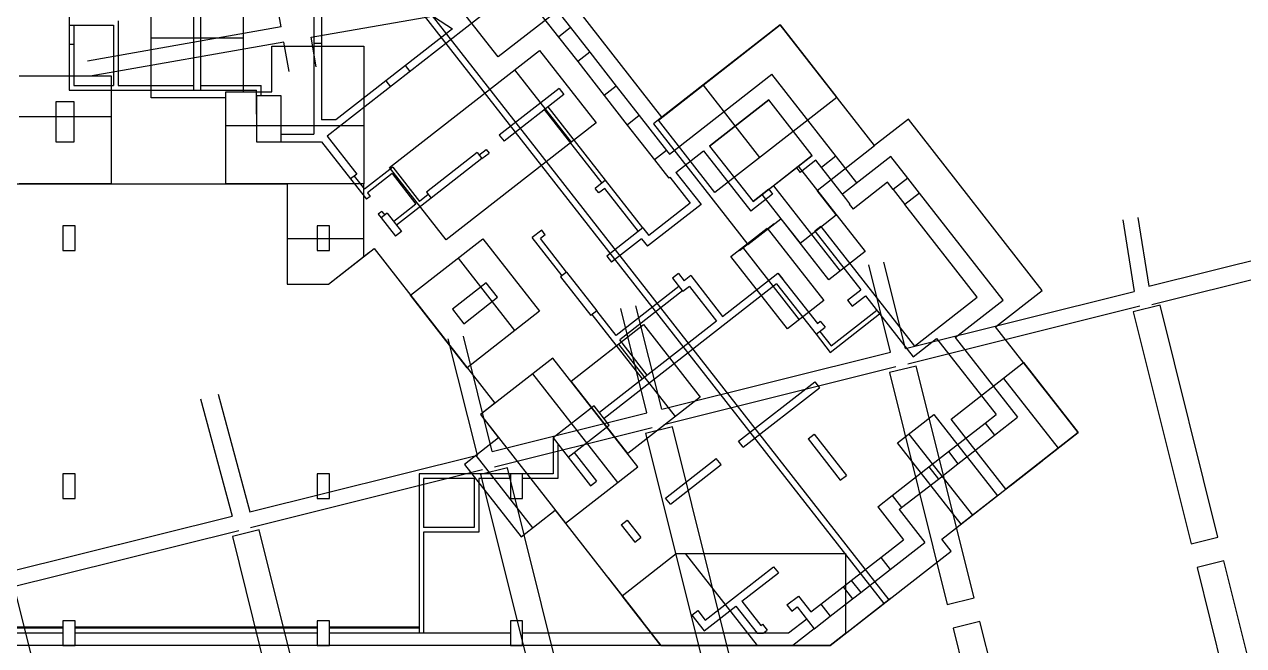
# Model space of a CAD drawing. Header units: metres. Extents: x -681087 to 1033303, y 74272 to 2630761.
# Drawn here: x 174675 to 214460, y 2305004 to 2325289 of the extents above; entities that cross this region are included whole.
import ezdxf

# ---------------------------------------------------------------- set-up
doc = ezdxf.new("R2010")
doc.units = ezdxf.units.M
for name, color, linetype in [('SKELETON_CLEAN', 7, 'Continuous'), ('SKELETON_ISOLATED', 1, 'Continuous'), ('SKELETON_ORIGINAL', 8, 'Continuous')]:
    doc.layers.add(name, color=color, linetype=linetype)

msp = doc.modelspace()

# ---------------------------------------------------------------- linework, layer by layer
at = {"layer": 'SKELETON_CLEAN'}
for p, q in [((183055, 2325204), (181718, 2332787)), ((184123, 2329958), (184123, 2321708)), ((176138, 2328588), (176138, 2323138)), ((184373, 2327919), (184373, 2322175)), ((184373, 2327919), (188641, 2325147)), ((193685, 2326994), (190139, 2324224)), ((190812, 2326527), (184551, 2321635)), ((190139, 2324224), (188292, 2326588)), ((178813, 2322888), (178813, 2325888)), ((181813, 2325888), (181813, 2323083)), ((184029, 2324868), (191218, 2326136)), ((191151, 2326093), (191779, 2325289)), ((180188, 2325638), (180188, 2323138)), ((180438, 2323138), (180438, 2325638)), ((192173, 2325597), (192496, 2325184)), ((195481, 2322256), (192766, 2325731)), ((176138, 2325258), (177588, 2325258)), ((176288, 2325258), (176288, 2323288)), ((183055, 2325204), (176735, 2324090)), ((177588, 2325258), (177588, 2323288)), ((177738, 2325408), (177738, 2323288)), ((188641, 2325147), (184836, 2322175)), ((191779, 2325289), (192102, 2324876)), ((192496, 2325184), (192102, 2324876)), ((192496, 2325184), (193124, 2324380)), ((195362, 2322163), (199339, 2325269)), ((199339, 2325269), (195481, 2322256)), ((183142, 2324712), (176821, 2323597)), ((183312, 2323750), (183142, 2324712)), ((184198, 2323906), (184029, 2324868)), ((192102, 2324876), (192730, 2324072)), ((182748, 2323083), (182748, 2324583)), ((182748, 2324583), (185748, 2324583)), ((185748, 2324583), (185748, 2320083)), ((186592, 2320615), (191485, 2324438)), ((191485, 2324438), (193332, 2322074)), ((193124, 2324380), (192730, 2324072)), ((193124, 2324380), (193989, 2323273)), ((192730, 2324072), (193595, 2322965)), ((174503, 2323608), (177503, 2323608)), ((177503, 2323608), (177503, 2320083)), ((195725, 2321050), (199070, 2323664)), ((201841, 2320118), (199070, 2323664)), ((176138, 2323138), (180223, 2323138)), ((176288, 2323288), (177588, 2323288)), ((177738, 2323288), (180188, 2323288)), ((180188, 2323138), (180438, 2323138)), ((180403, 2323138), (182253, 2323138)), ((180438, 2323288), (182403, 2323288)), ((181248, 2323083), (182748, 2323083)), ((181248, 2320083), (181248, 2323083)), ((182253, 2322358), (182253, 2323138)), ((182403, 2322958), (182403, 2323288)), ((192127, 2323195), (190173, 2321668)), ((192127, 2323195), (192281, 2322998)), ((193989, 2323273), (193595, 2322965)), ((193989, 2323273), (194740, 2322311)), ((176303, 2322758), (175703, 2322758)), ((175703, 2322758), (175703, 2321458)), ((176303, 2321458), (176303, 2322758)), ((181248, 2322888), (178813, 2322888)), ((183053, 2322958), (182253, 2322958)), ((182253, 2322958), (182253, 2321458)), ((183053, 2321458), (183053, 2322958)), ((192281, 2322998), (190327, 2321471)), ((193595, 2322965), (194346, 2322003)), ((197036, 2321313), (198967, 2322822)), ((201186, 2322905), (197209, 2319799)), ((200383, 2321009), (198967, 2322822)), ((193643, 2320198), (191769, 2322598)), ((194740, 2322311), (194346, 2322003)), ((194740, 2322311), (195633, 2321169)), ((184836, 2322175), (184373, 2322175)), ((193332, 2322074), (188439, 2318251)), ((194346, 2322003), (195239, 2320861)), ((195481, 2322256), (195201, 2322037)), ((195201, 2322037), (198280, 2318097)), ((197209, 2319799), (195362, 2322163)), ((203520, 2322191), (202417, 2321329)), ((207890, 2316598), (203520, 2322191)), ((183053, 2321708), (184123, 2321708)), ((184551, 2321635), (185518, 2320398)), ((190173, 2321668), (190327, 2321471)), ((175703, 2321458), (176303, 2321458)), ((182253, 2321458), (183053, 2321458)), ((183053, 2321458), (184373, 2321458)), ((184373, 2321458), (185321, 2320244)), ((189448, 2321102), (187793, 2319809)), ((189448, 2321102), (189602, 2320905)), ((189509, 2321023), (189746, 2321208)), ((189602, 2320905), (189838, 2321089)), ((189746, 2321208), (189838, 2321089)), ((195633, 2321169), (195239, 2320861)), ((195633, 2321169), (195725, 2321050)), ((195937, 2320454), (196839, 2321159)), ((196839, 2321159), (198378, 2319189)), ((197036, 2321313), (198452, 2319501)), ((200545, 2319867), (202417, 2321329)), ((189602, 2320905), (187947, 2319612)), ((195239, 2320861), (195700, 2320270)), ((198452, 2319501), (200383, 2321009)), ((200383, 2321009), (199867, 2320606)), ((200506, 2320852), (199990, 2320448)), ((201485, 2319599), (200506, 2320852)), ((202944, 2320980), (201368, 2319748)), ((203498, 2320271), (202944, 2320980)), ((185518, 2320398), (185321, 2320244)), ((185439, 2320336), (185775, 2319907)), ((186697, 2320627), (185775, 2319907)), ((186671, 2320417), (185867, 2319789)), ((188439, 2318251), (186592, 2320615)), ((186671, 2320417), (187453, 2319416)), ((186697, 2320627), (187571, 2319508)), ((195700, 2320270), (195740, 2320301)), ((195740, 2320301), (196405, 2319450)), ((195937, 2320454), (196756, 2319406)), ((198748, 2319732), (199930, 2320655)), ((199867, 2320606), (199990, 2320448)), ((199930, 2320655), (202107, 2317869)), ((171098, 2320083), (183251, 2320083)), ((177503, 2320083), (174503, 2320083)), ((185748, 2320083), (181248, 2320083)), ((183251, 2320083), (183251, 2316808)), ((185748, 2320083), (183251, 2320083)), ((185321, 2320244), (185841, 2319578)), ((185748, 2317706), (185748, 2320083)), ((193643, 2320198), (193305, 2319933)), ((193422, 2319784), (193305, 2319933)), ((193611, 2319931), (193422, 2319784)), ((194710, 2318525), (193611, 2319931)), ((194859, 2318642), (193643, 2320198)), ((198968, 2319904), (198452, 2319501)), ((198968, 2319904), (199091, 2319747)), ((202840, 2320138), (201714, 2319257)), ((203025, 2319901), (202840, 2320138)), ((203498, 2320271), (203025, 2319901)), ((203025, 2319901), (203407, 2319413)), ((203880, 2319782), (203498, 2320271)), ((185959, 2319671), (185841, 2319578)), ((185867, 2319789), (185959, 2319671)), ((187947, 2319612), (186820, 2318731)), ((187855, 2319730), (187571, 2319508)), ((187793, 2319809), (187947, 2319612)), ((199091, 2319747), (198378, 2319189)), ((200925, 2316945), (198748, 2319732)), ((201168, 2319071), (200545, 2319867)), ((201614, 2319433), (201485, 2319599)), ((203880, 2319782), (203407, 2319413)), ((206613, 2316283), (203880, 2319782)), ((186341, 2319182), (186223, 2319090)), ((186515, 2319121), (186318, 2318967)), ((186341, 2319182), (186437, 2319060)), ((186515, 2319121), (186983, 2318523)), ((187453, 2319416), (186728, 2318850)), ((196756, 2319406), (195010, 2318043)), ((196405, 2319450), (195053, 2318394)), ((201614, 2319433), (201590, 2319415)), ((201590, 2319415), (201714, 2319257)), ((205771, 2316387), (203407, 2319413)), ((176334, 2318708), (175934, 2318708)), ((175934, 2318708), (175934, 2317908)), ((176334, 2317908), (176334, 2318708)), ((184634, 2318708), (184234, 2318708)), ((184234, 2318708), (184234, 2317908)), ((184634, 2317908), (184634, 2318708)), ((186223, 2319090), (186318, 2318967)), ((186318, 2318967), (186786, 2318369)), ((199363, 2318944), (199986, 2318147)), ((199986, 2318147), (201168, 2319071)), ((210518, 2318905), (210885, 2316566)), ((211012, 2318982), (211365, 2316737)), ((186983, 2318523), (186786, 2318369)), ((191555, 2318567), (191248, 2318327)), ((192221, 2317082), (191248, 2318327)), ((191672, 2318417), (191515, 2318294)), ((191672, 2318417), (191555, 2318567)), ((194859, 2318642), (193677, 2317718)), ((194859, 2318642), (195053, 2318394)), ((198912, 2318636), (200759, 2316272)), ((200668, 2318694), (200471, 2318541)), ((200471, 2318541), (201968, 2316626)), ((200668, 2318694), (203722, 2314786)), ((175934, 2317908), (176334, 2317908)), ((184234, 2317908), (184634, 2317908)), ((186084, 2317968), (190031, 2312916)), ((187276, 2316442), (189640, 2318289)), ((189640, 2318289), (191487, 2315925)), ((192370, 2317198), (191515, 2318294)), ((194816, 2318291), (193831, 2317521)), ((194816, 2318291), (195010, 2318043)), ((211365, 2316737), (216610, 2318045)), ((184598, 2316808), (185916, 2317837)), ((193677, 2317718), (193831, 2317521)), ((199577, 2315348), (197730, 2317712)), ((202107, 2317869), (200925, 2316945)), ((203428, 2314707), (202725, 2317526)), ((192370, 2317198), (192173, 2317045)), ((192370, 2317198), (193355, 2315938)), ((196020, 2317156), (195823, 2317003)), ((196020, 2317156), (196205, 2316920)), ((197458, 2315755), (199266, 2317167)), ((199266, 2317167), (200553, 2315521)), ((202943, 2314586), (202231, 2317439)), ((183251, 2316808), (184598, 2316808)), ((189749, 2316851), (188646, 2315989)), ((190118, 2316378), (189749, 2316851)), ((192173, 2317045), (193158, 2315784)), ((199223, 2316817), (193593, 2312418)), ((196032, 2316735), (193983, 2315134)), ((195823, 2317003), (196162, 2316569)), ((196374, 2316735), (196162, 2316569)), ((196417, 2317086), (196205, 2316920)), ((196374, 2316735), (197261, 2315601)), ((196417, 2317086), (197458, 2315755)), ((199223, 2316817), (200510, 2315170)), ((189123, 2314078), (187276, 2316442)), ((189015, 2315516), (190118, 2316378)), ((196149, 2316585), (194100, 2314984)), ((201530, 2316284), (201968, 2316626)), ((201684, 2316087), (202121, 2316429)), ((202121, 2316429), (203679, 2314435)), ((203428, 2314707), (210885, 2316566)), ((203722, 2314786), (205771, 2316387)), ((206369, 2315410), (207890, 2316598)), ((188646, 2315989), (189015, 2315516)), ((191487, 2315925), (189123, 2314078)), ((193355, 2315938), (193158, 2315784)), ((193983, 2315134), (193355, 2315938)), ((194986, 2312602), (194136, 2316012)), ((195471, 2312723), (194630, 2316099)), ((200759, 2316272), (199577, 2315348)), ((200998, 2314789), (202491, 2315956)), ((201530, 2316284), (201684, 2316087)), ((205053, 2315064), (206613, 2316283)), ((211734, 2316118), (210861, 2315900)), ((213620, 2308549), (211734, 2316118)), ((197261, 2315601), (193439, 2312615)), ((200553, 2315521), (200648, 2315594)), ((200648, 2315594), (200802, 2315397)), ((200972, 2314579), (202583, 2315838)), ((210861, 2315900), (212747, 2308332)), ((192514, 2313637), (194878, 2315484)), ((194878, 2315484), (196725, 2313120)), ((200510, 2315170), (200802, 2315397)), ((200510, 2315170), (200972, 2314579)), ((200628, 2315262), (200998, 2314789)), ((189456, 2311223), (188509, 2315019)), ((189941, 2311344), (189003, 2315106)), ((194999, 2313834), (194100, 2314984)), ((203679, 2314435), (204443, 2315032)), ((204443, 2315032), (206383, 2312550)), ((205053, 2315064), (207085, 2312464)), ((191923, 2314393), (189559, 2312546)), ((194693, 2310847), (191923, 2314393)), ((195471, 2312723), (202943, 2314586)), ((203778, 2314134), (202904, 2313917)), ((205664, 2306566), (203778, 2314134)), ((204916, 2312397), (207280, 2314244)), ((194361, 2311273), (192514, 2313637)), ((197979, 2311676), (200469, 2313622)), ((200469, 2313622), (200623, 2313425)), ((202904, 2313917), (204791, 2306348)), ((180996, 2313214), (182036, 2309373)), ((198133, 2311479), (200623, 2313425)), ((180417, 2313058), (181454, 2309228)), ((190031, 2312916), (189559, 2312546)), ((193270, 2312831), (191930, 2311785)), ((193762, 2312201), (193270, 2312831)), ((196725, 2313120), (194361, 2311273)), ((189559, 2312546), (190150, 2311790)), ((189559, 2312546), (192329, 2309000)), ((189941, 2311344), (194986, 2312602)), ((203170, 2311626), (204352, 2312550)), ((204352, 2312550), (206425, 2309897)), ((206701, 2310113), (204916, 2312397)), ((206028, 2312273), (206383, 2312550)), ((206336, 2311879), (207085, 2312464)), ((192423, 2311154), (193762, 2312201)), ((195821, 2312150), (194948, 2311933)), ((197707, 2304582), (195821, 2312150)), ((204830, 2311337), (206028, 2312273)), ((206028, 2312273), (206336, 2311879)), ((190150, 2311790), (189040, 2310922)), ((191930, 2311785), (191930, 2310608)), ((191930, 2311785), (192423, 2311154)), ((194948, 2311933), (196834, 2304364)), ((198133, 2311479), (197979, 2311676)), ((200247, 2311754), (200444, 2311908)), ((200247, 2311754), (201300, 2310406)), ((200444, 2311908), (201497, 2310560)), ((205243, 2308974), (203170, 2311626)), ((205138, 2310943), (206336, 2311879)), ((182036, 2309373), (189456, 2311223)), ((192423, 2311154), (193152, 2310221)), ((192620, 2311308), (193349, 2310374)), ((204192, 2310838), (204830, 2311337)), ((204830, 2311337), (205138, 2310943)), ((189040, 2310922), (190887, 2308558)), ((190436, 2310808), (189562, 2310590)), ((192322, 2303239), (190436, 2310808)), ((192329, 2309000), (194693, 2310847)), ((195600, 2309817), (197254, 2311110)), ((195754, 2309620), (197408, 2310913)), ((197408, 2310913), (197254, 2311110)), ((202994, 2309903), (204192, 2310838)), ((204192, 2310838), (204500, 2310444)), ((204500, 2310444), (205138, 2310943)), ((176334, 2310608), (175934, 2310608)), ((175934, 2310608), (175934, 2309808)), ((176334, 2309808), (176334, 2310608)), ((184634, 2310608), (184234, 2310608)), ((184234, 2310608), (184234, 2309808)), ((184634, 2309808), (184634, 2310608)), ((187554, 2310608), (187554, 2305408)), ((190534, 2310608), (187554, 2310608)), ((187704, 2310458), (187704, 2308858)), ((189354, 2310458), (187704, 2310458)), ((189354, 2310458), (189354, 2308858)), ((189504, 2310458), (189504, 2308708)), ((190534, 2310458), (189504, 2310458)), ((189562, 2310590), (191448, 2303022)), ((190934, 2310608), (190534, 2310608)), ((190534, 2310608), (190534, 2309808)), ((191930, 2310608), (190934, 2310608)), ((190934, 2309808), (190934, 2310608)), ((193152, 2310221), (193349, 2310374)), ((201300, 2310406), (201497, 2310560)), ((203302, 2309509), (204500, 2310444)), ((175934, 2309808), (176334, 2309808)), ((184234, 2309808), (184634, 2309808)), ((190534, 2309808), (190934, 2309808)), ((195754, 2309620), (195600, 2309817)), ((202522, 2309533), (202994, 2309903)), ((202994, 2309903), (203302, 2309509)), ((206425, 2309897), (205243, 2308974)), ((174024, 2307376), (181454, 2309228)), ((190887, 2308558), (191997, 2309426)), ((202522, 2309533), (203359, 2308462)), ((203223, 2309447), (203302, 2309509)), ((203223, 2309447), (204061, 2308375)), ((182334, 2308788), (181461, 2308570)), ((184220, 2301219), (182334, 2308788)), ((189354, 2308858), (187704, 2308858)), ((194150, 2308944), (194347, 2309098)), ((194150, 2308944), (194593, 2308377)), ((194347, 2309098), (194790, 2308531)), ((181461, 2308570), (183347, 2301002)), ((189504, 2308708), (187704, 2308708)), ((187704, 2308708), (187704, 2305408)), ((194593, 2308377), (194790, 2308531)), ((202618, 2307883), (203359, 2308462)), ((202926, 2307489), (204061, 2308375)), ((212747, 2308332), (213620, 2308549)), ((194181, 2306630), (195947, 2308009)), ((195947, 2308009), (201465, 2308009)), ((201465, 2308009), (201465, 2305395)), ((196895, 2305836), (199125, 2307578)), ((199125, 2307578), (199279, 2307381)), ((201657, 2307132), (202618, 2307883)), ((202618, 2307883), (202926, 2307489)), ((213815, 2307773), (212941, 2307556)), ((215652, 2300399), (213815, 2307773)), ((198089, 2306451), (199279, 2307381)), ((201965, 2306738), (202926, 2307489)), ((212941, 2307556), (214779, 2300181)), ((176264, 2299235), (174378, 2306804)), ((200664, 2306356), (201389, 2306922)), ((201389, 2306922), (201657, 2307132)), ((201389, 2306922), (201697, 2306528)), ((201657, 2307132), (201965, 2306738)), ((198089, 2306451), (198705, 2305663)), ((199560, 2306331), (199934, 2306624)), ((199934, 2306624), (200341, 2306104)), ((200972, 2305962), (201697, 2306528)), ((201697, 2306528), (201965, 2306738)), ((204791, 2306348), (205664, 2306566)), ((196452, 2305997), (196649, 2306151)), ((196452, 2305997), (196852, 2305485)), ((196649, 2306151), (196895, 2305836)), ((196852, 2305485), (197892, 2306297)), ((197892, 2306297), (198588, 2305408)), ((199560, 2306331), (199714, 2306134)), ((199714, 2306134), (199891, 2306273)), ((199891, 2306273), (200452, 2305556)), ((200341, 2306104), (200664, 2306356)), ((200664, 2306356), (200972, 2305962)), ((176334, 2305808), (175934, 2305808)), ((175934, 2305808), (175934, 2305008)), ((176334, 2305008), (176334, 2305808)), ((184634, 2305808), (184234, 2305808)), ((184234, 2305808), (184234, 2305008)), ((184634, 2305008), (184634, 2305808)), ((190934, 2305808), (190534, 2305808)), ((190534, 2305808), (190534, 2305008)), ((190934, 2305008), (190934, 2305808)), ((198705, 2305663), (198756, 2305703)), ((198756, 2305703), (198910, 2305506)), ((200205, 2305871), (199612, 2305408)), ((200452, 2305556), (200972, 2305962)), ((205858, 2305790), (204985, 2305572)), ((204985, 2305572), (206823, 2298198)), ((207696, 2298415), (205858, 2305790)), ((199612, 2305408), (190934, 2305408)), ((198588, 2305408), (198784, 2305408)), ((198784, 2305408), (198910, 2305506)), ((200452, 2305556), (199750, 2305008)), ((175934, 2305008), (176334, 2305008)), ((184234, 2305008), (184634, 2305008)), ((190534, 2305008), (190934, 2305008))]:
    msp.add_line(p, q, dxfattribs=at)
at = {"layer": 'SKELETON_ISOLATED'}
for p, q in [((187112, 2326682), (202879, 2306501)), ((186955, 2326558), (202722, 2306378)), ((178813, 2324854), (181813, 2324854)), ((176138, 2324638), (176288, 2324638)), ((184373, 2324668), (184123, 2324668)), ((187100, 2323944), (187254, 2323747)), ((200878, 2323299), (200262, 2324087)), ((190671, 2323802), (192518, 2321438)), ((186470, 2323451), (186624, 2323254)), ((196821, 2323303), (198668, 2320939)), ((174503, 2322285), (177503, 2322285)), ((193525, 2320106), (191651, 2322505)), ((181248, 2321988), (185748, 2321988)), ((200684, 2320623), (201157, 2320993)), ((199115, 2320019), (201292, 2317232)), ((198005, 2317905), (199138, 2318790)), ((183251, 2318296), (185748, 2318296)), ((198111, 2318010), (199958, 2315646)), ((211469, 2316145), (219037, 2318032)), ((188826, 2317652), (190673, 2315288)), ((199297, 2317128), (199420, 2316970)), ((203500, 2314210), (211069, 2316097)), ((194850, 2313717), (193206, 2315821)), ((194063, 2314847), (195910, 2312483)), ((195544, 2312226), (203112, 2314113)), ((191259, 2313874), (194029, 2310328)), ((206623, 2313731), (208408, 2311447)), ((208172, 2313102), (207717, 2313685)), ((190013, 2310847), (195156, 2312129)), ((192080, 2311593), (192080, 2310458)), ((203538, 2311913), (205610, 2309261)), ((189407, 2311209), (191254, 2308845)), ((182057, 2308863), (189625, 2310750)), ((206838, 2310221), (207883, 2311036)), ((191509, 2310458), (190934, 2310458)), ((174100, 2306879), (181669, 2308766)), ((204916, 2308092), (204612, 2308481)), ((196241, 2308009), (198586, 2305008)), ((193722, 2307217), (194815, 2305819)), ((201217, 2305201), (202942, 2306550)), ((175934, 2305593), (170184, 2305593)), ((184234, 2305608), (176334, 2305608)), ((184234, 2305578), (176334, 2305578)), ((187554, 2305608), (184634, 2305608)), ((187554, 2305578), (184634, 2305578)), ((175934, 2305408), (170184, 2305408)), ((184234, 2305408), (176334, 2305408)), ((190534, 2305408), (184634, 2305408)), ((197599, 2305008), (168101, 2305008))]:
    msp.add_line(p, q, dxfattribs=at)
at = {"layer": 'SKELETON_ORIGINAL'}
for p, q in [((183055, 2325204), (181718, 2332787)), ((184123, 2329958), (184123, 2321708)), ((176138, 2328588), (176138, 2323138)), ((184373, 2327919), (184373, 2322175)), ((184373, 2327919), (188641, 2325147)), ((187112, 2326682), (202879, 2306501)), ((193685, 2326994), (190139, 2324224)), ((190812, 2326527), (184551, 2321635)), ((186955, 2326558), (202722, 2306378)), ((190139, 2324224), (188292, 2326588)), ((178813, 2322888), (178813, 2325888)), ((181813, 2325888), (181813, 2323083)), ((184029, 2324868), (191218, 2326136)), ((191151, 2326093), (191779, 2325289)), ((180188, 2325638), (180188, 2323138)), ((180438, 2323138), (180438, 2325638)), ((192173, 2325597), (192496, 2325184)), ((195481, 2322256), (192766, 2325731)), ((195481, 2322256), (192766, 2325731)), ((176138, 2325258), (177588, 2325258)), ((176288, 2325258), (176288, 2323288)), ((183055, 2325204), (176735, 2324090)), ((177588, 2325258), (177588, 2323288)), ((177738, 2325408), (177738, 2323288)), ((188641, 2325147), (184836, 2322175)), ((191779, 2325289), (192102, 2324876)), ((192496, 2325184), (192102, 2324876)), ((192496, 2325184), (193124, 2324380)), ((195362, 2322163), (199339, 2325269)), ((199339, 2325269), (195481, 2322256)), ((199339, 2325269), (195481, 2322256)), ((199339, 2325269), (195481, 2322256)), ((202417, 2321329), (199339, 2325269)), ((202417, 2321329), (199339, 2325269)), ((199339, 2325269), (201186, 2322905)), ((202417, 2321329), (199339, 2325269)), ((183142, 2324712), (176821, 2323597)), ((178813, 2324854), (181813, 2324854)), ((183312, 2323750), (183142, 2324712)), ((184198, 2323906), (184029, 2324868)), ((192102, 2324876), (192730, 2324072)), ((176138, 2324638), (176288, 2324638)), ((182748, 2323083), (182748, 2324583)), ((182748, 2324583), (185748, 2324583)), ((184373, 2324668), (184123, 2324668)), ((185748, 2324583), (185748, 2320083)), ((186592, 2320615), (191485, 2324438)), ((191485, 2324438), (193332, 2322074)), ((193124, 2324380), (192730, 2324072)), ((193124, 2324380), (193989, 2323273)), ((187100, 2323944), (187254, 2323747)), ((192730, 2324072), (193595, 2322965)), ((174503, 2323608), (177503, 2323608)), ((174503, 2323608), (177503, 2323608)), ((177503, 2323608), (177503, 2320083)), ((177503, 2323608), (177503, 2320083)), ((190671, 2323802), (192518, 2321438)), ((195725, 2321050), (199070, 2323664)), ((201841, 2320118), (199070, 2323664)), ((176138, 2323138), (180223, 2323138)), ((176288, 2323288), (177588, 2323288)), ((177738, 2323288), (180188, 2323288)), ((180188, 2323138), (180438, 2323138)), ((180403, 2323138), (182253, 2323138)), ((180438, 2323288), (182403, 2323288)), ((181248, 2323083), (182748, 2323083)), ((181248, 2320083), (181248, 2323083)), ((182253, 2322358), (182253, 2323138)), ((182403, 2322958), (182403, 2323288)), ((186470, 2323451), (186624, 2323254)), ((192127, 2323195), (190173, 2321668)), ((192127, 2323195), (192281, 2322998)), ((193989, 2323273), (193595, 2322965)), ((193989, 2323273), (194740, 2322311)), ((196821, 2323303), (198668, 2320939)), ((176303, 2322758), (175703, 2322758)), ((175703, 2322758), (175703, 2321458)), ((176303, 2322758), (175703, 2322758)), ((175703, 2322758), (175703, 2321458)), ((176303, 2321458), (176303, 2322758)), ((176303, 2321458), (176303, 2322758)), ((181248, 2322888), (178813, 2322888)), ((183053, 2322958), (182253, 2322958)), ((182253, 2322958), (182253, 2321458)), ((183053, 2322958), (182253, 2322958)), ((182253, 2322958), (182253, 2321458)), ((183053, 2321458), (183053, 2322958)), ((183053, 2321458), (183053, 2322958)), ((192281, 2322998), (190327, 2321471)), ((193595, 2322965), (194346, 2322003)), ((197036, 2321313), (198967, 2322822)), ((198967, 2322822), (197036, 2321313)), ((201186, 2322905), (197209, 2319799)), ((200383, 2321009), (198967, 2322822)), ((200383, 2321009), (198967, 2322822)), ((174503, 2322285), (177503, 2322285)), ((193525, 2320106), (191651, 2322505)), ((193643, 2320198), (191769, 2322598)), ((194740, 2322311), (194346, 2322003)), ((194740, 2322311), (195633, 2321169)), ((181248, 2321988), (185748, 2321988)), ((184836, 2322175), (184373, 2322175)), ((193332, 2322074), (188439, 2318251)), ((194346, 2322003), (195239, 2320861)), ((195481, 2322256), (195201, 2322037)), ((195201, 2322037), (198280, 2318097)), ((197209, 2319799), (195362, 2322163)), ((203520, 2322191), (202417, 2321329)), ((203520, 2322191), (202417, 2321329)), ((207890, 2316598), (203520, 2322191)), ((207890, 2316598), (203520, 2322191)), ((183053, 2321708), (184123, 2321708)), ((184551, 2321635), (185518, 2320398)), ((190173, 2321668), (190327, 2321471)), ((175703, 2321458), (176303, 2321458)), ((175703, 2321458), (176303, 2321458)), ((182253, 2321458), (183053, 2321458)), ((182253, 2321458), (183053, 2321458)), ((183053, 2321458), (184373, 2321458)), ((184373, 2321458), (185321, 2320244)), ((189448, 2321102), (187793, 2319809)), ((189448, 2321102), (189602, 2320905)), ((189509, 2321023), (189746, 2321208)), ((189602, 2320905), (189838, 2321089)), ((189746, 2321208), (189838, 2321089)), ((195633, 2321169), (195239, 2320861)), ((195633, 2321169), (195725, 2321050)), ((195937, 2320454), (196839, 2321159)), ((196839, 2321159), (198378, 2319189)), ((197036, 2321313), (198452, 2319501)), ((197036, 2321313), (198452, 2319501)), ((200545, 2319867), (202417, 2321329)), ((189602, 2320905), (187947, 2319612)), ((195239, 2320861), (195700, 2320270)), ((198452, 2319501), (200383, 2321009)), ((200383, 2321009), (199867, 2320606)), ((200506, 2320852), (199990, 2320448)), ((201485, 2319599), (200506, 2320852)), ((200684, 2320623), (201157, 2320993)), ((202944, 2320980), (201368, 2319748)), ((203498, 2320271), (202944, 2320980)), ((185518, 2320398), (185321, 2320244)), ((185439, 2320336), (185775, 2319907)), ((186697, 2320627), (185775, 2319907)), ((186671, 2320417), (185867, 2319789)), ((188439, 2318251), (186592, 2320615)), ((186671, 2320417), (187453, 2319416)), ((186697, 2320627), (187571, 2319508)), ((195700, 2320270), (195740, 2320301)), ((195740, 2320301), (196405, 2319450)), ((195937, 2320454), (196756, 2319406)), ((198748, 2319732), (199930, 2320655)), ((199867, 2320606), (199990, 2320448)), ((199930, 2320655), (202107, 2317869)), ((171098, 2320083), (183251, 2320083)), ((171098, 2320083), (183251, 2320083)), ((177503, 2320083), (174503, 2320083)), ((177503, 2320083), (174503, 2320083)), ((185748, 2320083), (181248, 2320083)), ((183251, 2320083), (183251, 2316808)), ((183251, 2320083), (183251, 2316808)), ((185748, 2320083), (183251, 2320083)), ((183251, 2320083), (183251, 2316808)), ((185321, 2320244), (185841, 2319578)), ((185748, 2317706), (185748, 2320083)), ((193643, 2320198), (193305, 2319933)), ((193422, 2319784), (193305, 2319933)), ((193611, 2319931), (193422, 2319784)), ((194710, 2318525), (193611, 2319931)), ((194859, 2318642), (193643, 2320198)), ((198968, 2319904), (198452, 2319501)), ((198968, 2319904), (199091, 2319747)), ((199115, 2320019), (201292, 2317232)), ((202840, 2320138), (201714, 2319257)), ((203025, 2319901), (202840, 2320138)), ((203498, 2320271), (203025, 2319901)), ((203025, 2319901), (203407, 2319413)), ((203880, 2319782), (203498, 2320271)), ((185959, 2319671), (185841, 2319578)), ((185867, 2319789), (185959, 2319671)), ((187947, 2319612), (186820, 2318731)), ((187855, 2319730), (187571, 2319508)), ((187793, 2319809), (187947, 2319612)), ((199091, 2319747), (198378, 2319189)), ((200925, 2316945), (198748, 2319732)), ((201168, 2319071), (200545, 2319867)), ((201614, 2319433), (201485, 2319599)), ((203880, 2319782), (203407, 2319413)), ((206613, 2316283), (203880, 2319782)), ((186341, 2319182), (186223, 2319090)), ((186515, 2319121), (186318, 2318967)), ((186341, 2319182), (186437, 2319060)), ((186515, 2319121), (186983, 2318523)), ((187453, 2319416), (186728, 2318850)), ((196756, 2319406), (195010, 2318043)), ((196405, 2319450), (195053, 2318394)), ((201614, 2319433), (201590, 2319415)), ((201590, 2319415), (201714, 2319257)), ((205771, 2316387), (203407, 2319413)), ((176334, 2318708), (175934, 2318708)), ((175934, 2318708), (175934, 2317908)), ((176334, 2317908), (176334, 2318708)), ((184634, 2318708), (184234, 2318708)), ((184234, 2318708), (184234, 2317908)), ((184634, 2317908), (184634, 2318708)), ((186223, 2319090), (186318, 2318967)), ((186318, 2318967), (186786, 2318369)), ((198280, 2318097), (199363, 2318944)), ((199363, 2318944), (199986, 2318147)), ((199986, 2318147), (201168, 2319071)), ((210518, 2318905), (210885, 2316566)), ((211012, 2318982), (211365, 2316737)), ((186983, 2318523), (186786, 2318369)), ((191555, 2318567), (191248, 2318327)), ((192221, 2317082), (191248, 2318327)), ((191672, 2318417), (191515, 2318294)), ((191672, 2318417), (191555, 2318567)), ((194859, 2318642), (193677, 2317718)), ((194859, 2318642), (195053, 2318394)), ((197730, 2317712), (198912, 2318636)), ((198912, 2318636), (200759, 2316272)), ((200668, 2318694), (200471, 2318541)), ((200471, 2318541), (201968, 2316626)), ((200668, 2318694), (203722, 2314786)), ((175934, 2317908), (176334, 2317908)), ((183251, 2318296), (185748, 2318296)), ((184234, 2317908), (184634, 2317908)), ((184598, 2316808), (186084, 2317968)), ((184598, 2316808), (186084, 2317968)), ((186084, 2317968), (190031, 2312916)), ((186084, 2317968), (190031, 2312916)), ((187276, 2316442), (189640, 2318289)), ((189640, 2318289), (191487, 2315925)), ((192370, 2317198), (191515, 2318294)), ((194816, 2318291), (193831, 2317521)), ((194816, 2318291), (195010, 2318043)), ((198111, 2318010), (199958, 2315646)), ((211365, 2316737), (216610, 2318045)), ((211469, 2316145), (219037, 2318032)), ((184598, 2316808), (185748, 2317706)), ((188826, 2317652), (190673, 2315288)), ((193677, 2317718), (193831, 2317521)), ((199577, 2315348), (197730, 2317712)), ((202107, 2317869), (200925, 2316945)), ((203428, 2314707), (202725, 2317526)), ((192370, 2317198), (192173, 2317045)), ((192370, 2317198), (193355, 2315938)), ((196020, 2317156), (195823, 2317003)), ((196020, 2317156), (196205, 2316920)), ((197458, 2315755), (199266, 2317167)), ((199266, 2317167), (200553, 2315521)), ((199297, 2317128), (199420, 2316970)), ((202943, 2314586), (202231, 2317439)), ((183251, 2316808), (184598, 2316808)), ((183251, 2316808), (184598, 2316808)), ((183251, 2316808), (184598, 2316808)), ((189749, 2316851), (188646, 2315989)), ((189749, 2316851), (188646, 2315989)), ((190118, 2316378), (189749, 2316851)), ((190118, 2316378), (189749, 2316851)), ((192173, 2317045), (193158, 2315784)), ((199223, 2316817), (193593, 2312418)), ((196032, 2316735), (193983, 2315134)), ((195823, 2317003), (196162, 2316569)), ((196374, 2316735), (196162, 2316569)), ((196417, 2317086), (196205, 2316920)), ((196374, 2316735), (197261, 2315601)), ((196417, 2317086), (197458, 2315755)), ((199223, 2316817), (200510, 2315170)), ((189123, 2314078), (187276, 2316442)), ((189015, 2315516), (190118, 2316378)), ((189015, 2315516), (190118, 2316378)), ((196149, 2316585), (194100, 2314984)), ((201530, 2316284), (201968, 2316626)), ((201684, 2316087), (202121, 2316429)), ((202121, 2316429), (203679, 2314435)), ((203428, 2314707), (210885, 2316566)), ((203722, 2314786), (205771, 2316387)), ((206369, 2315410), (207890, 2316598)), ((206369, 2315410), (207890, 2316598)), ((188646, 2315989), (189015, 2315516)), ((188646, 2315989), (189015, 2315516)), ((191487, 2315925), (189123, 2314078)), ((193355, 2315938), (193158, 2315784)), ((193983, 2315134), (193355, 2315938)), ((194986, 2312602), (194136, 2316012)), ((195471, 2312723), (194630, 2316099)), ((200759, 2316272), (199577, 2315348)), ((200998, 2314789), (202491, 2315956)), ((201530, 2316284), (201684, 2316087)), ((203500, 2314210), (211069, 2316097)), ((205053, 2315064), (206613, 2316283)), ((211734, 2316118), (210861, 2315900)), ((213620, 2308549), (211734, 2316118)), ((194850, 2313717), (193206, 2315821)), ((197261, 2315601), (193439, 2312615)), ((200553, 2315521), (200648, 2315594)), ((200648, 2315594), (200802, 2315397)), ((200972, 2314579), (202583, 2315838)), ((210861, 2315900), (212747, 2308332)), ((192514, 2313637), (194878, 2315484)), ((194878, 2315484), (196725, 2313120)), ((200510, 2315170), (200802, 2315397)), ((200510, 2315170), (200972, 2314579)), ((200628, 2315262), (200998, 2314789)), ((209065, 2311960), (206369, 2315410)), ((209065, 2311960), (206369, 2315410)), ((189456, 2311223), (188509, 2315019)), ((189941, 2311344), (189003, 2315106)), ((194063, 2314847), (195910, 2312483)), ((194999, 2313834), (194100, 2314984)), ((203679, 2314435), (204443, 2315032)), ((204443, 2315032), (206383, 2312550)), ((205053, 2315064), (207085, 2312464)), ((191923, 2314393), (189559, 2312546)), ((191923, 2314393), (189559, 2312546)), ((194693, 2310847), (191923, 2314393)), ((194693, 2310847), (191923, 2314393)), ((195471, 2312723), (202943, 2314586)), ((195544, 2312226), (203112, 2314113)), ((203778, 2314134), (202904, 2313917)), ((205664, 2306566), (203778, 2314134)), ((204916, 2312397), (207280, 2314244)), ((207280, 2314244), (209065, 2311960)), ((191259, 2313874), (194029, 2310328)), ((194361, 2311273), (192514, 2313637)), ((197979, 2311676), (200469, 2313622)), ((200469, 2313622), (200623, 2313425)), ((202904, 2313917), (204791, 2306348)), ((206623, 2313731), (208408, 2311447)), ((180996, 2313214), (182036, 2309373)), ((198133, 2311479), (200623, 2313425)), ((180417, 2313058), (181454, 2309228)), ((190031, 2312916), (189559, 2312546)), ((190031, 2312916), (189559, 2312546)), ((193270, 2312831), (191930, 2311785)), ((193270, 2312831), (191930, 2311785)), ((193762, 2312201), (193270, 2312831)), ((193762, 2312201), (193270, 2312831)), ((196725, 2313120), (194361, 2311273)), ((189559, 2312546), (190150, 2311790)), ((189559, 2312546), (192329, 2309000)), ((189559, 2312546), (192329, 2309000)), ((189559, 2312546), (190150, 2311790)), ((189941, 2311344), (194986, 2312602)), ((203170, 2311626), (204352, 2312550)), ((204352, 2312550), (206425, 2309897)), ((206701, 2310113), (204916, 2312397)), ((206028, 2312273), (206383, 2312550)), ((206336, 2311879), (207085, 2312464)), ((190013, 2310847), (195156, 2312129)), ((192423, 2311154), (193762, 2312201)), ((192423, 2311154), (193762, 2312201)), ((195821, 2312150), (194948, 2311933)), ((197707, 2304582), (195821, 2312150)), ((204612, 2308481), (209065, 2311960)), ((204612, 2308481), (209065, 2311960)), ((204830, 2311337), (206028, 2312273)), ((206028, 2312273), (206336, 2311879)), ((209065, 2311960), (206701, 2310113)), ((190150, 2311790), (189040, 2310922)), ((190150, 2311790), (189040, 2310922)), ((191930, 2311785), (191930, 2310608)), ((191930, 2311785), (192423, 2311154)), ((191930, 2311785), (192423, 2311154)), ((192080, 2311593), (192080, 2310458)), ((194948, 2311933), (196834, 2304364)), ((198133, 2311479), (197979, 2311676)), ((200247, 2311754), (200444, 2311908)), ((200247, 2311754), (201300, 2310406)), ((200444, 2311908), (201497, 2310560)), ((205243, 2308974), (203170, 2311626)), ((203538, 2311913), (205610, 2309261)), ((205138, 2310943), (206336, 2311879)), ((182036, 2309373), (189456, 2311223)), ((189407, 2311209), (191254, 2308845)), ((192423, 2311154), (193152, 2310221)), ((192620, 2311308), (193349, 2310374)), ((204192, 2310838), (204830, 2311337)), ((204830, 2311337), (205138, 2310943)), ((182057, 2308863), (189625, 2310750)), ((189040, 2310922), (190887, 2308558)), ((189040, 2310922), (190887, 2308558)), ((190436, 2310808), (189562, 2310590)), ((192322, 2303239), (190436, 2310808)), ((192329, 2309000), (194693, 2310847)), ((192329, 2309000), (194693, 2310847)), ((195600, 2309817), (197254, 2311110)), ((195754, 2309620), (197408, 2310913)), ((197408, 2310913), (197254, 2311110)), ((202994, 2309903), (204192, 2310838)), ((204192, 2310838), (204500, 2310444)), ((204500, 2310444), (205138, 2310943)), ((176334, 2310608), (175934, 2310608)), ((175934, 2310608), (175934, 2309808)), ((176334, 2309808), (176334, 2310608)), ((184634, 2310608), (184234, 2310608)), ((184234, 2310608), (184234, 2309808)), ((184634, 2309808), (184634, 2310608)), ((187554, 2310608), (187554, 2305408)), ((190534, 2310608), (187554, 2310608)), ((187704, 2310458), (187704, 2308858)), ((189354, 2310458), (187704, 2310458)), ((189354, 2310458), (189354, 2308858)), ((189504, 2310458), (189504, 2308708)), ((190534, 2310458), (189504, 2310458)), ((189562, 2310590), (191448, 2303022)), ((190934, 2310608), (190534, 2310608)), ((190534, 2310608), (190534, 2309808)), ((191930, 2310608), (190934, 2310608)), ((190934, 2309808), (190934, 2310608)), ((192080, 2310458), (190934, 2310458)), ((190937, 2310458), (190934, 2310458)), ((193152, 2310221), (193349, 2310374)), ((201300, 2310406), (201497, 2310560)), ((203302, 2309509), (204500, 2310444)), ((175934, 2309808), (176334, 2309808)), ((184234, 2309808), (184634, 2309808)), ((190534, 2309808), (190934, 2309808)), ((195754, 2309620), (195600, 2309817)), ((202522, 2309533), (202994, 2309903)), ((202994, 2309903), (203302, 2309509)), ((206425, 2309897), (205243, 2308974)), ((174024, 2307376), (181454, 2309228)), ((190887, 2308558), (191997, 2309426)), ((190887, 2308558), (191997, 2309426)), ((191997, 2309426), (195448, 2305008)), ((191997, 2309426), (195448, 2305008)), ((202522, 2309533), (203359, 2308462)), ((203223, 2309447), (203302, 2309509)), ((203223, 2309447), (204061, 2308375)), ((174100, 2306879), (181669, 2308766)), ((182334, 2308788), (181461, 2308570)), ((184220, 2301219), (182334, 2308788)), ((189354, 2308858), (187704, 2308858)), ((194150, 2308944), (194347, 2309098)), ((194150, 2308944), (194593, 2308377)), ((194347, 2309098), (194790, 2308531)), ((181461, 2308570), (183347, 2301002)), ((189504, 2308708), (187704, 2308708)), ((187704, 2308708), (187704, 2305408)), ((194593, 2308377), (194790, 2308531)), ((202618, 2307883), (203359, 2308462)), ((202926, 2307489), (204061, 2308375)), ((204916, 2308092), (204612, 2308481)), ((204916, 2308092), (204612, 2308481)), ((212747, 2308332), (213620, 2308549)), ((194181, 2306630), (195947, 2308009)), ((194181, 2306630), (195947, 2308009)), ((195947, 2308009), (201465, 2308009)), ((195947, 2308009), (201465, 2308009)), ((196241, 2308009), (198586, 2305008)), ((200968, 2305008), (204916, 2308092)), ((200968, 2305008), (204916, 2308092)), ((201465, 2308009), (201465, 2305395)), ((201465, 2308009), (201465, 2305395)), ((196895, 2305836), (199125, 2307578)), ((199125, 2307578), (199279, 2307381)), ((201657, 2307132), (202618, 2307883)), ((202618, 2307883), (202926, 2307489)), ((213815, 2307773), (212941, 2307556)), ((215652, 2300399), (213815, 2307773)), ((198089, 2306451), (199279, 2307381)), ((201965, 2306738), (202926, 2307489)), ((212941, 2307556), (214779, 2300181)), ((176264, 2299235), (174378, 2306804)), ((200664, 2306356), (201389, 2306922)), ((201389, 2306922), (201657, 2307132)), ((201389, 2306922), (201697, 2306528)), ((201657, 2307132), (201965, 2306738)), ((195448, 2305008), (194181, 2306630)), ((195448, 2305008), (194181, 2306630)), ((198089, 2306451), (198705, 2305663)), ((199560, 2306331), (199934, 2306624)), ((199934, 2306624), (200341, 2306104)), ((200972, 2305962), (201697, 2306528)), ((201697, 2306528), (201965, 2306738)), ((204791, 2306348), (205664, 2306566)), ((196452, 2305997), (196649, 2306151)), ((196452, 2305997), (196852, 2305485)), ((196649, 2306151), (196895, 2305836)), ((196852, 2305485), (197892, 2306297)), ((197892, 2306297), (198588, 2305408)), ((199560, 2306331), (199714, 2306134)), ((199714, 2306134), (199891, 2306273)), ((199891, 2306273), (200452, 2305556)), ((200341, 2306104), (200664, 2306356)), ((200664, 2306356), (200972, 2305962)), ((175934, 2305608), (170184, 2305608)), ((175934, 2305578), (170184, 2305578)), ((176334, 2305808), (175934, 2305808)), ((175934, 2305808), (175934, 2305008)), ((176334, 2305008), (176334, 2305808)), ((184234, 2305608), (176334, 2305608)), ((184234, 2305578), (176334, 2305578)), ((184634, 2305808), (184234, 2305808)), ((184234, 2305808), (184234, 2305008)), ((184634, 2305008), (184634, 2305808)), ((187554, 2305608), (184634, 2305608)), ((187554, 2305578), (184634, 2305578)), ((190934, 2305808), (190534, 2305808)), ((190534, 2305808), (190534, 2305008)), ((190934, 2305008), (190934, 2305808)), ((198705, 2305663), (198756, 2305703)), ((198756, 2305703), (198910, 2305506)), ((200205, 2305871), (199612, 2305408)), ((200452, 2305556), (200972, 2305962)), ((205858, 2305790), (204985, 2305572)), ((204985, 2305572), (206823, 2298198)), ((207696, 2298415), (205858, 2305790)), ((175934, 2305408), (170184, 2305408)), ((184234, 2305408), (176334, 2305408)), ((190534, 2305408), (184634, 2305408)), ((199612, 2305408), (190934, 2305408)), ((198588, 2305408), (198784, 2305408)), ((198784, 2305408), (198910, 2305506)), ((200452, 2305556), (199750, 2305008)), ((201465, 2305395), (200968, 2305008)), ((201465, 2305395), (200968, 2305008)), ((199750, 2305008), (135233, 2305008)), ((175934, 2305008), (176334, 2305008)), ((184234, 2305008), (184634, 2305008)), ((190534, 2305008), (190934, 2305008)), ((195448, 2305008), (200968, 2305008)), ((200968, 2305008), (195448, 2305008)), ((200968, 2305008), (195448, 2305008)), ((195448, 2305008), (200968, 2305008))]:
    msp.add_line(p, q, dxfattribs=at)

doc.saveas('drawing.dxf')
